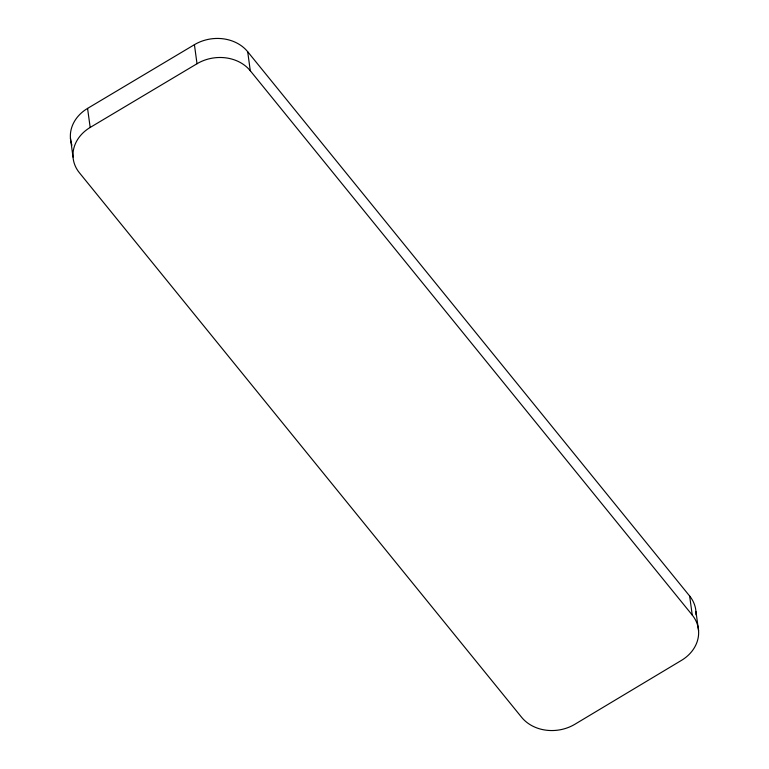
<?xml version="1.0" encoding="UTF-8"?>
<svg xmlns="http://www.w3.org/2000/svg" width="769" height="769" viewBox="0 0 769 769"><rect width="100%" height="100%" fill="white"/><g stroke="black" fill="none" stroke-linecap="round" stroke-linejoin="round"><path stroke-width="1.15" d="M71.959 145.254A38.402 32.211 -7.8 0 1 87.57 108.41L194.413 44.689A38.594 32.375 -7.8 0 1 247.685 51.715L689.639 596.013A38.508 32.298 -7.8 0 1 696.012 614.825M90.175 127.452L197.018 63.74A38.594 32.375 -7.8 0 1 250.29 70.758L692.244 615.056A38.508 32.298 -7.8 0 1 681.469 660.379L574.866 724.273A38.508 32.288 -7.8 0 1 521.642 717.323L79.351 172.698A38.402 32.211 -7.8 0 1 90.175 127.452L87.57 108.41M695.964 611.653L698.569 630.695M689.639 596.013L692.244 615.056M247.685 51.715L250.29 70.758M194.413 44.689L197.018 63.74M70.431 138.036L73.036 157.078"/></g></svg>
